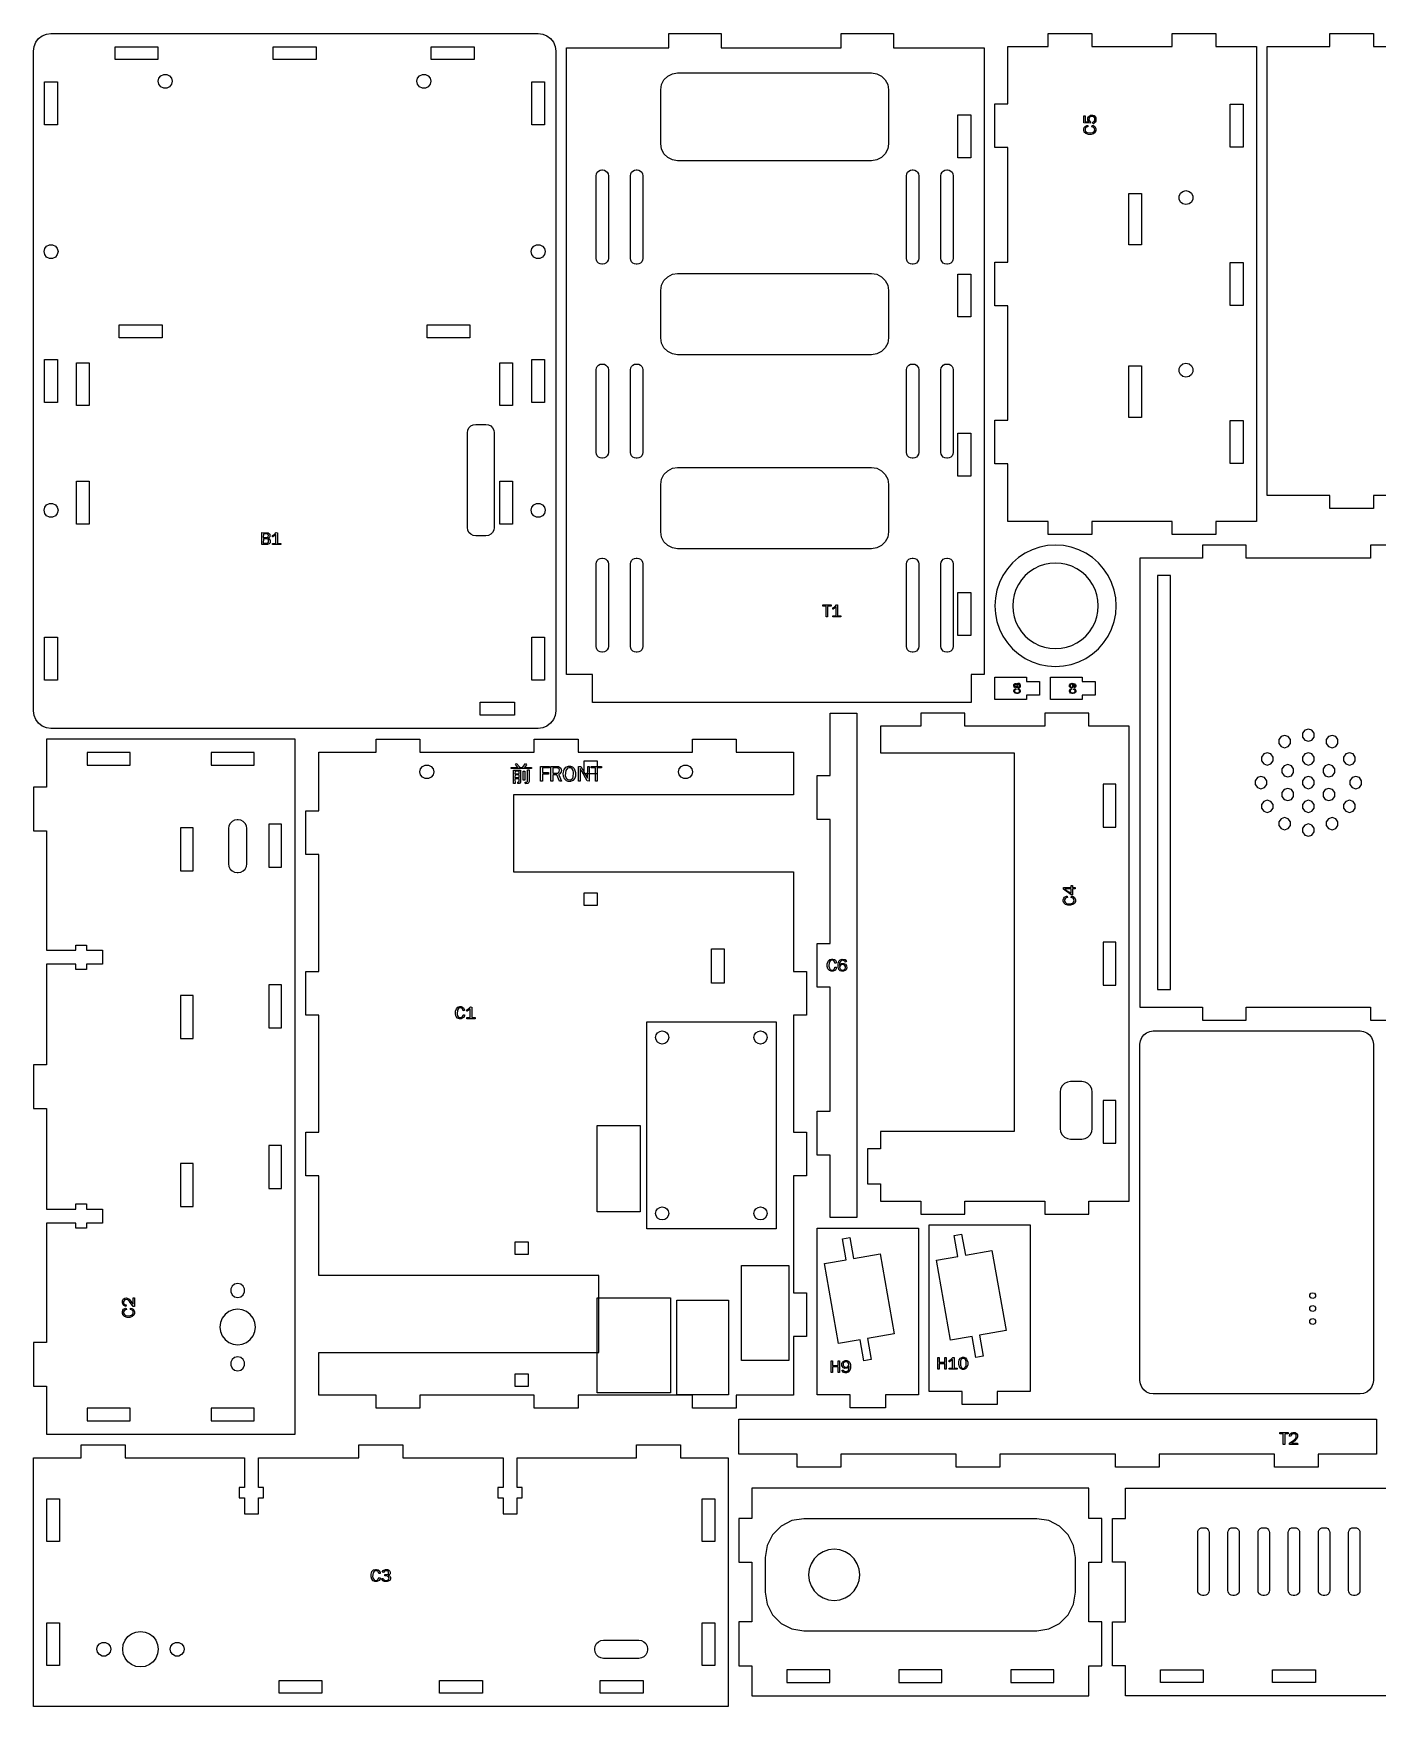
# Model space of a CAD drawing. Header units: millimetres. Extents: x 5 to 595, y 6 to 395.
# Drawn here: x 5 to 316.8, y 7 to 395 of the extents above; entities that cross this region are included whole.
import ezdxf

# ---------------------------------------------------------------- set-up
doc = ezdxf.new("R2010")
doc.units = ezdxf.units.MM
for name, color, linetype in [('CUT', 1, 'CONTINUOUS'), ('ENGRAVE', 7, 'CONTINUOUS'), ('SCORE', 5, 'CONTINUOUS')]:
    doc.layers.add(name, color=color, linetype=linetype)

msp = doc.modelspace()

# ---------------------------------------------------------------- linework, layer by layer
at = {"layer": 'CUT'}
for points in [[(122.08, 233.85), (9.07, 233.85), (8.02, 233.988), (7.037, 234.395), (6.193, 235.043), (5.545, 235.887), (5.138, 236.87), (5, 237.92), (5, 390.93), (5.138, 391.98), (5.545, 392.963), (6.193, 393.807), (7.037, 394.455), (8.02, 394.862), (9.07, 395), (122.08, 395), (123.13, 394.862), (124.113, 394.455), (124.957, 393.807), (125.605, 392.963), (126.012, 391.98), (126.15, 390.93), (126.15, 237.92), (126.012, 236.87), (125.605, 235.887), (124.957, 235.043), (124.113, 234.395), (123.13, 233.988)], [(33.883, 388.95), (23.933, 388.95), (23.933, 391.9), (33.883, 391.9)], [(70.55, 388.95), (60.6, 388.95), (60.6, 391.9), (70.55, 391.9)], [(107.217, 388.95), (97.267, 388.95), (97.267, 391.9), (107.217, 391.9)], [(225.5, 246.35), (222.5, 246.35), (222.5, 239.85), (134.65, 239.85), (134.65, 246.35), (128.65, 246.35), (128.65, 391.7), (152.35, 391.7), (152.35, 395), (164.5, 395), (164.5, 391.7), (192.35, 391.7), (192.35, 395), (204.5, 395), (204.5, 391.7), (225.5, 391.7)], [(288.675, 392), (288.675, 281.85), (279.294, 281.85), (279.294, 278.85), (269.144, 278.85), (269.144, 281.85), (250.531, 281.85), (250.531, 278.85), (240.381, 278.85), (240.381, 281.85), (231, 281.85), (231, 295.183), (228, 295.183), (228, 305.333), (231, 305.333), (231, 331.85), (228, 331.85), (228, 342), (231, 342), (231, 368.517), (228, 368.517), (228, 378.667), (231, 378.667), (231, 392), (240.381, 392), (240.381, 395), (250.531, 395), (250.531, 392), (269.144, 392), (269.144, 395), (279.294, 395), (279.294, 392)], [(369.325, 392), (369.325, 287.85), (354.825, 287.85), (354.825, 284.85), (344.675, 284.85), (344.675, 287.85), (315.825, 287.85), (315.825, 284.85), (305.675, 284.85), (305.675, 287.85), (291.175, 287.85), (291.175, 392), (305.675, 392), (305.675, 395), (315.825, 395), (315.825, 392), (344.675, 392), (344.675, 395), (354.825, 395), (354.825, 392)], [(33.952, 383.925), (34.113, 384.629), (34.563, 385.194), (35.214, 385.507), (35.936, 385.507), (36.587, 385.194), (37.037, 384.629), (37.198, 383.925), (37.037, 383.221), (36.587, 382.656), (35.936, 382.343), (35.214, 382.343), (34.563, 382.656), (34.113, 383.221)], [(93.952, 383.925), (94.113, 384.629), (94.563, 385.194), (95.214, 385.507), (95.936, 385.507), (96.587, 385.194), (97.037, 384.629), (97.198, 383.925), (97.037, 383.221), (96.587, 382.656), (95.936, 382.343), (95.214, 382.343), (94.563, 382.656), (94.113, 383.221)], [(150.5, 381.919), (150.693, 383.138), (151.25, 384.232), (152.118, 385.1), (153.212, 385.657), (154.431, 385.85), (199.419, 385.85), (200.638, 385.657), (201.732, 385.1), (202.6, 384.232), (203.157, 383.138), (203.35, 381.919), (203.35, 369.431), (203.157, 368.212), (202.6, 367.118), (201.732, 366.25), (200.638, 365.693), (199.419, 365.5), (154.431, 365.5), (153.212, 365.693), (152.118, 366.25), (151.25, 367.118), (150.693, 368.212), (150.5, 369.431)], [(10.55, 373.85), (7.6, 373.85), (7.6, 383.8), (10.55, 383.8)], [(123.55, 373.85), (120.6, 373.85), (120.6, 383.8), (123.55, 383.8)], [(285.575, 378.567), (285.575, 368.617), (282.625, 368.617), (282.625, 378.567)], [(222.4, 366.188), (219.45, 366.188), (219.45, 376.137), (222.4, 376.137)], [(135.5, 362.019), (135.566, 362.434), (135.754, 362.803), (136.047, 363.096), (136.416, 363.284), (136.831, 363.35), (137.019, 363.35), (137.434, 363.284), (137.803, 363.096), (138.096, 362.803), (138.284, 362.434), (138.35, 362.019), (138.35, 342.831), (138.284, 342.416), (138.096, 342.047), (137.803, 341.754), (137.434, 341.566), (137.019, 341.5), (136.831, 341.5), (136.416, 341.566), (136.047, 341.754), (135.754, 342.047), (135.566, 342.416), (135.5, 342.831)], [(143.5, 362.019), (143.566, 362.434), (143.754, 362.803), (144.047, 363.096), (144.416, 363.284), (144.831, 363.35), (145.019, 363.35), (145.434, 363.284), (145.803, 363.096), (146.096, 362.803), (146.284, 362.434), (146.35, 362.019), (146.35, 342.831), (146.284, 342.416), (146.096, 342.047), (145.803, 341.754), (145.434, 341.566), (145.019, 341.5), (144.831, 341.5), (144.416, 341.566), (144.047, 341.754), (143.754, 342.047), (143.566, 342.416), (143.5, 342.831)], [(207.5, 362.019), (207.566, 362.434), (207.754, 362.803), (208.047, 363.096), (208.416, 363.284), (208.831, 363.35), (209.019, 363.35), (209.434, 363.284), (209.803, 363.096), (210.096, 362.803), (210.284, 362.434), (210.35, 362.019), (210.35, 342.831), (210.284, 342.416), (210.096, 342.047), (209.803, 341.754), (209.434, 341.566), (209.019, 341.5), (208.831, 341.5), (208.416, 341.566), (208.047, 341.754), (207.754, 342.047), (207.566, 342.416), (207.5, 342.831)], [(215.5, 362.019), (215.566, 362.434), (215.754, 362.803), (216.047, 363.096), (216.416, 363.284), (216.831, 363.35), (217.019, 363.35), (217.434, 363.284), (217.803, 363.096), (218.096, 362.803), (218.284, 362.434), (218.35, 362.019), (218.35, 342.831), (218.284, 342.416), (218.096, 342.047), (217.803, 341.754), (217.434, 341.566), (217.019, 341.5), (216.831, 341.5), (216.416, 341.566), (216.047, 341.754), (215.754, 342.047), (215.566, 342.416), (215.5, 342.831)], [(262.05, 357.9), (262.05, 345.95), (259.1, 345.95), (259.1, 357.9)], [(272.338, 355.302), (271.633, 355.463), (271.069, 355.913), (270.755, 356.564), (270.755, 357.286), (271.069, 357.937), (271.633, 358.387), (272.338, 358.548), (273.042, 358.387), (273.607, 357.937), (273.92, 357.286), (273.92, 356.564), (273.607, 355.913), (273.042, 355.463)], [(7.452, 344.425), (7.613, 345.129), (8.063, 345.694), (8.714, 346.007), (9.436, 346.007), (10.087, 345.694), (10.537, 345.129), (10.698, 344.425), (10.537, 343.721), (10.087, 343.156), (9.436, 342.843), (8.714, 342.843), (8.063, 343.156), (7.613, 343.721)], [(120.452, 344.425), (120.613, 345.129), (121.063, 345.694), (121.714, 346.007), (122.436, 346.007), (123.087, 345.694), (123.537, 345.129), (123.698, 344.425), (123.537, 343.721), (123.087, 343.156), (122.436, 342.843), (121.714, 342.843), (121.063, 343.156), (120.613, 343.721)], [(285.575, 341.9), (285.575, 331.95), (282.625, 331.95), (282.625, 341.9)], [(150.5, 335.419), (150.693, 336.638), (151.25, 337.732), (152.118, 338.6), (153.212, 339.157), (154.431, 339.35), (199.419, 339.35), (200.638, 339.157), (201.732, 338.6), (202.6, 337.732), (203.157, 336.638), (203.35, 335.419), (203.35, 324.431), (203.157, 323.212), (202.6, 322.118), (201.732, 321.25), (200.638, 320.693), (199.419, 320.5), (154.431, 320.5), (153.212, 320.693), (152.118, 321.25), (151.25, 322.118), (150.693, 323.212), (150.5, 324.431)], [(222.4, 329.262), (219.45, 329.262), (219.45, 339.212), (222.4, 339.212)], [(34.85, 324.45), (24.9, 324.45), (24.9, 327.4), (34.85, 327.4)], [(106.25, 324.45), (96.3, 324.45), (96.3, 327.4), (106.25, 327.4)], [(10.55, 309.45), (7.6, 309.45), (7.6, 319.4), (10.55, 319.4)], [(17.95, 308.7), (15, 308.7), (15, 318.65), (17.95, 318.65)], [(116.15, 308.7), (113.2, 308.7), (113.2, 318.65), (116.15, 318.65)], [(123.55, 309.45), (120.6, 309.45), (120.6, 319.4), (123.55, 319.4)], [(135.5, 317.019), (135.566, 317.434), (135.754, 317.803), (136.047, 318.096), (136.416, 318.284), (136.831, 318.35), (137.019, 318.35), (137.434, 318.284), (137.803, 318.096), (138.096, 317.803), (138.284, 317.434), (138.35, 317.019), (138.35, 297.831), (138.284, 297.416), (138.096, 297.047), (137.803, 296.754), (137.434, 296.566), (137.019, 296.5), (136.831, 296.5), (136.416, 296.566), (136.047, 296.754), (135.754, 297.047), (135.566, 297.416), (135.5, 297.831)], [(143.5, 317.019), (143.566, 317.434), (143.754, 317.803), (144.047, 318.096), (144.416, 318.284), (144.831, 318.35), (145.019, 318.35), (145.434, 318.284), (145.803, 318.096), (146.096, 317.803), (146.284, 317.434), (146.35, 317.019), (146.35, 297.831), (146.284, 297.416), (146.096, 297.047), (145.803, 296.754), (145.434, 296.566), (145.019, 296.5), (144.831, 296.5), (144.416, 296.566), (144.047, 296.754), (143.754, 297.047), (143.566, 297.416), (143.5, 297.831)], [(207.5, 317.019), (207.566, 317.434), (207.754, 317.803), (208.047, 318.096), (208.416, 318.284), (208.831, 318.35), (209.019, 318.35), (209.434, 318.284), (209.803, 318.096), (210.096, 317.803), (210.284, 317.434), (210.35, 317.019), (210.35, 297.831), (210.284, 297.416), (210.096, 297.047), (209.803, 296.754), (209.434, 296.566), (209.019, 296.5), (208.831, 296.5), (208.416, 296.566), (208.047, 296.754), (207.754, 297.047), (207.566, 297.416), (207.5, 297.831)], [(215.5, 317.019), (215.566, 317.434), (215.754, 317.803), (216.047, 318.096), (216.416, 318.284), (216.831, 318.35), (217.019, 318.35), (217.434, 318.284), (217.803, 318.096), (218.096, 317.803), (218.284, 317.434), (218.35, 317.019), (218.35, 297.831), (218.284, 297.416), (218.096, 297.047), (217.803, 296.754), (217.434, 296.566), (217.019, 296.5), (216.831, 296.5), (216.416, 296.566), (216.047, 296.754), (215.754, 297.047), (215.566, 297.416), (215.5, 297.831)], [(272.338, 315.302), (271.633, 315.463), (271.069, 315.913), (270.755, 316.564), (270.755, 317.286), (271.069, 317.937), (271.633, 318.387), (272.338, 318.548), (273.042, 318.387), (273.607, 317.937), (273.92, 317.286), (273.92, 316.564), (273.607, 315.913), (273.042, 315.463)], [(262.05, 317.9), (262.05, 305.95), (259.1, 305.95), (259.1, 317.9)], [(105.65, 302.419), (105.745, 303.02), (106.018, 303.556), (106.444, 303.982), (106.98, 304.255), (107.581, 304.35), (109.919, 304.35), (110.52, 304.255), (111.056, 303.982), (111.482, 303.556), (111.755, 303.02), (111.85, 302.419), (111.85, 280.431), (111.755, 279.83), (111.482, 279.294), (111.056, 278.868), (110.52, 278.595), (109.919, 278.5), (107.581, 278.5), (106.98, 278.595), (106.444, 278.868), (106.018, 279.294), (105.745, 279.83), (105.65, 280.431)], [(285.575, 305.233), (285.575, 295.283), (282.625, 295.283), (282.625, 305.233)], [(222.4, 292.337), (219.45, 292.337), (219.45, 302.288), (222.4, 302.288)], [(17.95, 281.2), (15, 281.2), (15, 291.15), (17.95, 291.15)], [(116.15, 281.2), (113.2, 281.2), (113.2, 291.15), (116.15, 291.15)], [(150.5, 290.419), (150.693, 291.638), (151.25, 292.732), (152.118, 293.6), (153.212, 294.157), (154.431, 294.35), (199.419, 294.35), (200.638, 294.157), (201.732, 293.6), (202.6, 292.732), (203.157, 291.638), (203.35, 290.419), (203.35, 279.431), (203.157, 278.212), (202.6, 277.118), (201.732, 276.25), (200.638, 275.693), (199.419, 275.5), (154.431, 275.5), (153.212, 275.693), (152.118, 276.25), (151.25, 277.118), (150.693, 278.212), (150.5, 279.431)], [(7.452, 284.425), (7.613, 285.129), (8.063, 285.694), (8.714, 286.007), (9.436, 286.007), (10.087, 285.694), (10.537, 285.129), (10.698, 284.425), (10.537, 283.721), (10.087, 283.156), (9.436, 282.843), (8.714, 282.843), (8.063, 283.156), (7.613, 283.721)], [(120.452, 284.425), (120.613, 285.129), (121.063, 285.694), (121.714, 286.007), (122.436, 286.007), (123.087, 285.694), (123.537, 285.129), (123.698, 284.425), (123.537, 283.721), (123.087, 283.156), (122.436, 282.843), (121.714, 282.843), (121.063, 283.156), (120.613, 283.721)], [(256.15, 262.275), (256.03, 264.112), (255.671, 265.918), (255.079, 267.661), (254.265, 269.312), (253.242, 270.843), (252.028, 272.227), (250.644, 273.441), (249.113, 274.464), (247.461, 275.279), (245.718, 275.87), (243.912, 276.23), (242.075, 276.35), (240.238, 276.23), (238.432, 275.87), (236.689, 275.279), (235.038, 274.464), (233.507, 273.441), (232.123, 272.227), (230.909, 270.843), (229.886, 269.312), (229.071, 267.661), (228.48, 265.918), (228.12, 264.112), (228, 262.275), (228.12, 260.438), (228.48, 258.632), (229.071, 256.889), (229.886, 255.237), (230.909, 253.706), (232.123, 252.322), (233.507, 251.108), (235.038, 250.085), (236.689, 249.271), (238.432, 248.679), (240.238, 248.32), (242.075, 248.2), (243.912, 248.32), (245.718, 248.679), (247.461, 249.271), (249.113, 250.085), (250.644, 251.108), (252.028, 252.322), (253.242, 253.706), (254.265, 255.237), (255.079, 256.889), (255.671, 258.632), (256.03, 260.438)], [(339.801, 169.2), (339.801, 273.35), (325.301, 273.35), (325.301, 276.35), (315.151, 276.35), (315.151, 273.35), (286.301, 273.35), (286.301, 276.35), (276.151, 276.35), (276.151, 273.35), (261.651, 273.35), (261.651, 169.2), (276.151, 169.2), (276.151, 166.2), (286.301, 166.2), (286.301, 169.2), (315.151, 169.2), (315.151, 166.2), (325.301, 166.2), (325.301, 169.2)], [(135.5, 272.019), (135.566, 272.434), (135.754, 272.803), (136.047, 273.096), (136.416, 273.284), (136.831, 273.35), (137.019, 273.35), (137.434, 273.284), (137.803, 273.096), (138.096, 272.803), (138.284, 272.434), (138.35, 272.019), (138.35, 252.831), (138.284, 252.416), (138.096, 252.047), (137.803, 251.754), (137.434, 251.566), (137.019, 251.5), (136.831, 251.5), (136.416, 251.566), (136.047, 251.754), (135.754, 252.047), (135.566, 252.416), (135.5, 252.831)], [(143.5, 272.019), (143.566, 272.434), (143.754, 272.803), (144.047, 273.096), (144.416, 273.284), (144.831, 273.35), (145.019, 273.35), (145.434, 273.284), (145.803, 273.096), (146.096, 272.803), (146.284, 272.434), (146.35, 272.019), (146.35, 252.831), (146.284, 252.416), (146.096, 252.047), (145.803, 251.754), (145.434, 251.566), (145.019, 251.5), (144.831, 251.5), (144.416, 251.566), (144.047, 251.754), (143.754, 252.047), (143.566, 252.416), (143.5, 252.831)], [(207.5, 272.019), (207.566, 272.434), (207.754, 272.803), (208.047, 273.096), (208.416, 273.284), (208.831, 273.35), (209.019, 273.35), (209.434, 273.284), (209.803, 273.096), (210.096, 272.803), (210.284, 272.434), (210.35, 272.019), (210.35, 252.831), (210.284, 252.416), (210.096, 252.047), (209.803, 251.754), (209.434, 251.566), (209.019, 251.5), (208.831, 251.5), (208.416, 251.566), (208.047, 251.754), (207.754, 252.047), (207.566, 252.416), (207.5, 252.831)], [(215.5, 272.019), (215.566, 272.434), (215.754, 272.803), (216.047, 273.096), (216.416, 273.284), (216.831, 273.35), (217.019, 273.35), (217.434, 273.284), (217.803, 273.096), (218.096, 272.803), (218.284, 272.434), (218.35, 272.019), (218.35, 252.831), (218.284, 252.416), (218.096, 252.047), (217.803, 251.754), (217.434, 251.566), (217.019, 251.5), (216.831, 251.5), (216.416, 251.566), (216.047, 251.754), (215.754, 252.047), (215.566, 252.416), (215.5, 252.831)], [(252, 262.275), (251.915, 263.57), (251.662, 264.844), (251.245, 266.073), (250.67, 267.237), (249.949, 268.317), (249.093, 269.293), (248.117, 270.149), (247.038, 270.87), (245.873, 271.444), (244.644, 271.861), (243.371, 272.115), (242.075, 272.2), (240.78, 272.115), (239.506, 271.861), (238.277, 271.444), (237.113, 270.87), (236.033, 270.149), (235.057, 269.293), (234.201, 268.317), (233.48, 267.237), (232.906, 266.073), (232.489, 264.844), (232.235, 263.57), (232.15, 262.275), (232.235, 260.979), (232.489, 259.706), (232.906, 258.477), (233.48, 257.312), (234.201, 256.233), (235.057, 255.257), (236.033, 254.401), (237.113, 253.68), (238.277, 253.105), (239.506, 252.688), (240.78, 252.435), (242.075, 252.35), (243.371, 252.435), (244.644, 252.688), (245.873, 253.105), (247.038, 253.68), (248.117, 254.401), (249.093, 255.257), (249.949, 256.233), (250.67, 257.312), (251.245, 258.477), (251.662, 259.706), (251.915, 260.979)], [(222.4, 255.412), (219.45, 255.412), (219.45, 265.362), (222.4, 265.362)], [(10.55, 245.05), (7.6, 245.05), (7.6, 255), (10.55, 255)], [(123.55, 245.05), (120.6, 245.05), (120.6, 255), (123.55, 255)], [(235.375, 245.7), (235.375, 244.7), (238.375, 244.7), (238.375, 241.55), (235.375, 241.55), (235.375, 240.55), (228, 240.55), (228, 245.7)], [(248.251, 245.7), (248.251, 244.7), (251.251, 244.7), (251.251, 241.55), (248.251, 241.55), (248.251, 240.55), (240.875, 240.55), (240.875, 245.7)], [(116.55, 236.95), (108.6, 236.95), (108.6, 239.9), (116.55, 239.9)], [(195.975, 120.45), (189.825, 120.45), (189.825, 134.908), (186.825, 134.908), (186.825, 145.058), (189.825, 145.058), (189.825, 173.825), (186.825, 173.825), (186.825, 183.975), (189.825, 183.975), (189.825, 212.742), (186.825, 212.742), (186.825, 222.892), (189.825, 222.892), (189.825, 237.35), (195.975, 237.35)], [(259.151, 124.2), (259.151, 234.35), (249.769, 234.35), (249.769, 237.35), (239.619, 237.35), (239.619, 234.35), (221.007, 234.35), (221.007, 237.35), (210.857, 237.35), (210.857, 234.35), (201.475, 234.35), (201.475, 228.2), (232.475, 228.2), (232.475, 140.35), (201.475, 140.35), (201.475, 136.35), (198.475, 136.35), (198.475, 128.2), (201.475, 128.2), (201.475, 124.2), (210.857, 124.2), (210.857, 121.2), (221.007, 121.2), (221.007, 124.2), (239.619, 124.2), (239.619, 121.2), (249.769, 121.2), (249.769, 124.2)], [(300.726, 233.696), (299.891, 233.425), (299.374, 232.714), (299.374, 231.836), (299.891, 231.125), (300.726, 230.854), (301.561, 231.125), (302.077, 231.836), (302.077, 232.714), (301.561, 233.425)], [(65.675, 70.2), (65.675, 231.35), (8, 231.35), (8, 220.25), (5, 220.25), (5, 210.1), (8, 210.1), (8, 182.4), (14.85, 182.4), (14.85, 183.6), (17.3, 183.6), (17.3, 182.4), (21, 182.4), (21, 179.15), (17.3, 179.15), (17.3, 177.95), (14.85, 177.95), (14.85, 179.15), (8, 179.15), (8, 155.85), (5, 155.85), (5, 145.7), (8, 145.7), (8, 122.4), (14.85, 122.4), (14.85, 123.6), (17.3, 123.6), (17.3, 122.4), (21, 122.4), (21, 119.15), (17.3, 119.15), (17.3, 117.95), (14.85, 117.95), (14.85, 119.15), (8, 119.15), (8, 91.45), (5, 91.45), (5, 81.3), (8, 81.3), (8, 70.2)], [(181.325, 79.2), (167.992, 79.2), (167.992, 76.2), (157.842, 76.2), (157.842, 79.2), (131.325, 79.2), (131.325, 76.2), (121.175, 76.2), (121.175, 79.2), (94.659, 79.2), (94.659, 76.2), (84.509, 76.2), (84.509, 79.2), (71.175, 79.2), (71.175, 89.1), (136.175, 89.1), (136.175, 106.95), (71.175, 106.95), (71.175, 130.075), (68.175, 130.075), (68.175, 140.225), (71.175, 140.225), (71.175, 167.325), (68.175, 167.325), (68.175, 177.475), (71.175, 177.475), (71.175, 204.575), (68.175, 204.575), (68.175, 214.725), (71.175, 214.725), (71.175, 228.35), (84.509, 228.35), (84.509, 231.35), (94.659, 231.35), (94.659, 228.35), (121.175, 228.35), (121.175, 231.35), (131.325, 231.35), (131.325, 228.35), (157.842, 228.35), (157.842, 231.35), (167.992, 231.35), (167.992, 228.35), (181.325, 228.35), (181.325, 218.45), (116.325, 218.45), (116.325, 200.6), (181.325, 200.6), (181.325, 177.475), (184.325, 177.475), (184.325, 167.325), (181.325, 167.325), (181.325, 140.225), (184.325, 140.225), (184.325, 130.075), (181.325, 130.075), (181.325, 102.975), (184.325, 102.975), (184.325, 92.825), (181.325, 92.825)], [(295.226, 232.222), (294.391, 231.951), (293.874, 231.24), (293.874, 230.362), (294.391, 229.652), (295.226, 229.38), (296.061, 229.652), (296.577, 230.362), (296.577, 231.24), (296.061, 231.951)], [(306.226, 232.222), (305.391, 231.951), (304.874, 231.24), (304.874, 230.362), (305.391, 229.652), (306.226, 229.38), (307.061, 229.652), (307.577, 230.362), (307.577, 231.24), (307.061, 231.951)], [(27.431, 225.3), (27.431, 228.25), (17.481, 228.25), (17.481, 225.3)], [(56.194, 225.3), (56.194, 228.25), (46.244, 228.25), (46.244, 225.3)], [(94.627, 223.775), (94.788, 224.479), (95.238, 225.044), (95.889, 225.357), (96.612, 225.357), (97.262, 225.044), (97.713, 224.479), (97.873, 223.775), (97.713, 223.071), (97.262, 222.506), (96.612, 222.193), (95.889, 222.193), (95.238, 222.506), (94.788, 223.071)], [(135.725, 223.35), (132.775, 223.35), (132.775, 226.3), (135.725, 226.3)], [(154.627, 223.775), (154.788, 224.479), (155.238, 225.044), (155.889, 225.357), (156.612, 225.357), (157.262, 225.044), (157.713, 224.479), (157.873, 223.775), (157.713, 223.071), (157.262, 222.506), (156.612, 222.193), (155.889, 222.193), (155.238, 222.506), (154.788, 223.071)], [(291.2, 228.196), (290.364, 227.925), (289.848, 227.214), (289.848, 226.336), (290.364, 225.625), (291.2, 225.354), (292.035, 225.625), (292.551, 226.336), (292.551, 227.214), (292.035, 227.925)], [(295.963, 225.446), (295.127, 225.175), (294.611, 224.464), (294.611, 223.586), (295.127, 222.875), (295.963, 222.604), (296.798, 222.875), (297.314, 223.586), (297.314, 224.464), (296.798, 225.175)], [(300.726, 228.196), (299.891, 227.925), (299.374, 227.214), (299.374, 226.336), (299.891, 225.625), (300.726, 225.354), (301.561, 225.625), (302.077, 226.336), (302.077, 227.214), (301.561, 227.925)], [(305.489, 225.446), (304.654, 225.175), (304.137, 224.464), (304.137, 223.586), (304.654, 222.875), (305.489, 222.604), (306.324, 222.875), (306.841, 223.586), (306.841, 224.464), (306.324, 225.175)], [(310.252, 228.196), (309.417, 227.925), (308.901, 227.214), (308.901, 226.336), (309.417, 225.625), (310.252, 225.354), (311.087, 225.625), (311.604, 226.336), (311.604, 227.214), (311.087, 227.925)], [(289.726, 222.696), (288.891, 222.425), (288.374, 221.714), (288.374, 220.836), (288.891, 220.125), (289.726, 219.854), (290.561, 220.125), (291.077, 220.836), (291.077, 221.714), (290.561, 222.425)], [(300.726, 222.696), (299.891, 222.425), (299.374, 221.714), (299.374, 220.836), (299.891, 220.125), (300.726, 219.854), (301.561, 220.125), (302.077, 220.836), (302.077, 221.714), (301.561, 222.425)], [(311.726, 222.696), (310.891, 222.425), (310.374, 221.714), (310.374, 220.836), (310.891, 220.125), (311.726, 219.854), (312.561, 220.125), (313.077, 220.836), (313.077, 221.714), (312.561, 222.425)], [(256.051, 210.967), (256.051, 220.917), (253.101, 220.917), (253.101, 210.967)], [(295.963, 219.946), (295.127, 219.675), (294.611, 218.964), (294.611, 218.086), (295.127, 217.375), (295.963, 217.104), (296.798, 217.375), (297.314, 218.086), (297.314, 218.964), (296.798, 219.675)], [(305.489, 219.946), (304.654, 219.675), (304.137, 218.964), (304.137, 218.086), (304.654, 217.375), (305.489, 217.104), (306.324, 217.375), (306.841, 218.086), (306.841, 218.964), (306.324, 219.675)], [(291.2, 217.196), (290.364, 216.925), (289.848, 216.214), (289.848, 215.336), (290.364, 214.625), (291.2, 214.354), (292.035, 214.625), (292.551, 215.336), (292.551, 216.214), (292.035, 216.925)], [(300.726, 217.196), (299.891, 216.925), (299.374, 216.214), (299.374, 215.336), (299.891, 214.625), (300.726, 214.354), (301.561, 214.625), (302.077, 215.336), (302.077, 216.214), (301.561, 216.925)], [(310.252, 217.196), (309.417, 216.925), (308.901, 216.214), (308.901, 215.336), (309.417, 214.625), (310.252, 214.354), (311.087, 214.625), (311.604, 215.336), (311.604, 216.214), (311.087, 216.925)], [(42.05, 200.842), (42.05, 210.792), (39.1, 210.792), (39.1, 200.842)], [(52.281, 212.65), (51.65, 212.55), (51.085, 212.263), (50.637, 211.815), (50.35, 211.25), (50.25, 210.619), (50.25, 202.431), (50.35, 201.8), (50.637, 201.235), (51.085, 200.787), (51.65, 200.5), (52.281, 200.4), (52.469, 200.4), (53.1, 200.5), (53.665, 200.787), (54.113, 201.235), (54.4, 201.8), (54.5, 202.431), (54.5, 210.619), (54.4, 211.25), (54.113, 211.815), (53.665, 212.263), (53.1, 212.55), (52.469, 212.65)], [(62.575, 201.675), (62.575, 211.625), (59.625, 211.625), (59.625, 201.675)], [(295.226, 213.17), (294.391, 212.898), (293.874, 212.188), (293.874, 211.31), (294.391, 210.599), (295.226, 210.328), (296.061, 210.599), (296.577, 211.31), (296.577, 212.188), (296.061, 212.898)], [(300.726, 211.696), (299.891, 211.425), (299.374, 210.714), (299.374, 209.836), (299.891, 209.125), (300.726, 208.854), (301.561, 209.125), (302.077, 209.836), (302.077, 210.714), (301.561, 211.425)], [(306.226, 213.17), (305.391, 212.898), (304.874, 212.188), (304.874, 211.31), (305.391, 210.599), (306.226, 210.328), (307.061, 210.599), (307.577, 211.31), (307.577, 212.188), (307.061, 212.898)], [(135.725, 192.75), (132.775, 192.75), (132.775, 195.7), (135.725, 195.7)], [(165.225, 174.8), (162.275, 174.8), (162.275, 182.75), (165.225, 182.75)], [(256.051, 174.3), (256.051, 184.25), (253.101, 184.25), (253.101, 174.3)], [(42.05, 161.925), (42.05, 171.875), (39.1, 171.875), (39.1, 161.925)], [(62.575, 164.425), (62.575, 174.375), (59.625, 174.375), (59.625, 164.425)], [(149.327, 162.175), (149.443, 162.758), (149.773, 163.252), (150.267, 163.583), (150.85, 163.699), (151.433, 163.583), (151.928, 163.252), (152.258, 162.758), (152.374, 162.175), (152.258, 161.592), (151.928, 161.098), (151.433, 160.767), (150.85, 160.651), (150.267, 160.767), (149.773, 161.098), (149.443, 161.592)], [(172.127, 162.175), (172.243, 162.758), (172.573, 163.252), (173.067, 163.583), (173.65, 163.699), (174.233, 163.583), (174.728, 163.252), (175.058, 162.758), (175.174, 162.175), (175.058, 161.592), (174.728, 161.098), (174.233, 160.767), (173.65, 160.651), (173.067, 160.767), (172.573, 161.098), (172.243, 161.592)], [(315.801, 160.63), (315.801, 82.62), (315.697, 81.829), (315.389, 81.087), (314.901, 80.45), (314.264, 79.961), (313.522, 79.654), (312.731, 79.55), (264.721, 79.55), (263.93, 79.654), (263.188, 79.961), (262.551, 80.45), (262.062, 81.087), (261.755, 81.829), (261.651, 82.62), (261.651, 160.63), (261.755, 161.421), (262.062, 162.163), (262.551, 162.8), (263.188, 163.289), (263.93, 163.596), (264.721, 163.7), (312.731, 163.7), (313.522, 163.596), (314.264, 163.289), (314.901, 162.8), (315.389, 162.163), (315.697, 161.421)], [(245.582, 151.95), (244.827, 151.83), (244.151, 151.486), (243.615, 150.95), (243.27, 150.274), (243.151, 149.519), (243.151, 141.031), (243.27, 140.276), (243.615, 139.6), (244.151, 139.064), (244.827, 138.72), (245.582, 138.6), (248.17, 138.6), (248.925, 138.72), (249.601, 139.064), (250.137, 139.6), (250.481, 140.276), (250.601, 141.031), (250.601, 149.519), (250.481, 150.274), (250.137, 150.95), (249.601, 151.486), (248.925, 151.83), (248.17, 151.95)], [(256.051, 137.633), (256.051, 147.583), (253.101, 147.583), (253.101, 137.633)], [(62.575, 127.175), (62.575, 137.125), (59.625, 137.125), (59.625, 127.175)], [(42.05, 123.008), (42.05, 132.958), (39.1, 132.958), (39.1, 123.008)], [(149.327, 121.375), (149.443, 121.958), (149.773, 122.452), (150.267, 122.783), (150.85, 122.899), (151.433, 122.783), (151.928, 122.452), (152.258, 121.958), (152.374, 121.375), (152.258, 120.792), (151.928, 120.298), (151.433, 119.967), (150.85, 119.851), (150.267, 119.967), (149.773, 120.298), (149.443, 120.792)], [(172.127, 121.375), (172.243, 121.958), (172.573, 122.452), (173.067, 122.783), (173.65, 122.899), (174.233, 122.783), (174.728, 122.452), (175.058, 121.958), (175.174, 121.375), (175.058, 120.792), (174.728, 120.298), (174.233, 119.967), (173.65, 119.851), (173.067, 119.967), (172.573, 120.298), (172.243, 120.792)], [(210.275, 79.3), (202.625, 79.3), (202.625, 76.3), (194.475, 76.3), (194.475, 79.3), (186.825, 79.3), (186.825, 117.95), (210.275, 117.95)], [(236.225, 80.05), (228.575, 80.05), (228.575, 77.05), (220.425, 77.05), (220.425, 80.05), (212.775, 80.05), (212.775, 118.7), (236.225, 118.7)], [(225.296, 88.259), (223.573, 87.955), (222.713, 92.83), (217.712, 91.948), (214.439, 110.512), (219.44, 111.394), (218.58, 116.269), (220.304, 116.572), (221.163, 111.698), (227.318, 112.783), (230.592, 94.219), (224.437, 93.134)], [(119.725, 111.85), (116.775, 111.85), (116.775, 114.8), (119.725, 114.8)], [(199.346, 87.509), (197.623, 87.205), (196.763, 92.08), (191.762, 91.198), (188.489, 109.762), (193.49, 110.644), (192.63, 115.519), (194.354, 115.822), (195.213, 110.948), (201.368, 112.033), (204.642, 93.469), (198.487, 92.384)], [(52.375, 105.148), (51.671, 104.987), (51.106, 104.537), (50.793, 103.886), (50.793, 103.164), (51.106, 102.513), (51.671, 102.063), (52.375, 101.902), (53.079, 102.063), (53.644, 102.513), (53.957, 103.164), (53.957, 103.886), (53.644, 104.537), (53.079, 104.987)], [(301.726, 101.654), (301.331, 101.782), (301.088, 102.118), (301.088, 102.532), (301.331, 102.868), (301.726, 102.996), (302.12, 102.868), (302.364, 102.532), (302.364, 102.118), (302.12, 101.782)], [(52.375, 99.149), (51.308, 99.009), (50.313, 98.597), (49.459, 97.941), (48.803, 97.087), (48.391, 96.092), (48.251, 95.025), (48.391, 93.958), (48.803, 92.963), (49.459, 92.109), (50.313, 91.453), (51.308, 91.041), (52.375, 90.901), (53.442, 91.041), (54.437, 91.453), (55.291, 92.109), (55.947, 92.963), (56.359, 93.958), (56.499, 95.025), (56.359, 96.092), (55.947, 97.087), (55.291, 97.941), (54.437, 98.597), (53.442, 99.009)], [(301.726, 98.654), (301.331, 98.782), (301.088, 99.118), (301.088, 99.532), (301.331, 99.868), (301.726, 99.996), (302.12, 99.868), (302.364, 99.532), (302.364, 99.118), (302.12, 98.782)], [(301.726, 95.654), (301.331, 95.782), (301.088, 96.118), (301.088, 96.532), (301.331, 96.868), (301.726, 96.996), (302.12, 96.868), (302.364, 96.532), (302.364, 96.118), (302.12, 95.782)], [(52.375, 88.148), (51.671, 87.987), (51.106, 87.537), (50.793, 86.886), (50.793, 86.164), (51.106, 85.513), (51.671, 85.063), (52.375, 84.902), (53.079, 85.063), (53.644, 85.513), (53.957, 86.164), (53.957, 86.886), (53.644, 87.537), (53.079, 87.987)], [(119.725, 81.25), (116.775, 81.25), (116.775, 84.2), (119.725, 84.2)], [(27.431, 73.3), (27.431, 76.25), (17.481, 76.25), (17.481, 73.3)], [(56.194, 73.3), (56.194, 76.25), (46.244, 76.25), (46.244, 73.3)], [(316.5, 65.55), (303.038, 65.55), (303.038, 62.55), (292.888, 62.55), (292.888, 65.55), (266.113, 65.55), (266.113, 62.55), (255.963, 62.55), (255.963, 65.55), (229.188, 65.55), (229.188, 62.55), (219.038, 62.55), (219.038, 65.55), (192.263, 65.55), (192.263, 62.55), (182.113, 62.55), (182.113, 65.55), (168.65, 65.55), (168.65, 73.7), (316.5, 73.7)], [(166.15, 7.025), (5, 7.025), (5, 64.7), (16.1, 64.7), (16.1, 67.7), (26.25, 67.7), (26.25, 64.7), (53.95, 64.7), (53.95, 57.85), (52.75, 57.85), (52.75, 55.4), (53.95, 55.4), (53.95, 51.7), (57.2, 51.7), (57.2, 55.4), (58.4, 55.4), (58.4, 57.85), (57.2, 57.85), (57.2, 64.7), (80.5, 64.7), (80.5, 67.7), (90.65, 67.7), (90.65, 64.7), (113.95, 64.7), (113.95, 57.85), (112.75, 57.85), (112.75, 55.4), (113.95, 55.4), (113.95, 51.7), (117.2, 51.7), (117.2, 55.4), (118.4, 55.4), (118.4, 57.85), (117.2, 57.85), (117.2, 64.7), (144.9, 64.7), (144.9, 67.7), (155.05, 67.7), (155.05, 64.7), (166.15, 64.7)], [(11.05, 45.269), (8.1, 45.269), (8.1, 55.219), (11.05, 55.219)], [(163.05, 45.269), (160.1, 45.269), (160.1, 55.219), (163.05, 55.219)], [(171.65, 9.5), (249.8, 9.5), (249.8, 16.5), (252.8, 16.5), (252.8, 26.65), (249.8, 26.65), (249.8, 40.5), (252.8, 40.5), (252.8, 50.65), (249.8, 50.65), (249.8, 57.65), (171.65, 57.65), (171.65, 50.65), (168.65, 50.65), (168.65, 40.5), (171.65, 40.5), (171.65, 26.65), (168.65, 26.65), (168.65, 16.5), (171.65, 16.5)], [(336.45, 9.5), (258.3, 9.5), (258.3, 16.5), (255.3, 16.5), (255.3, 26.65), (258.3, 26.65), (258.3, 40.5), (255.3, 40.5), (255.3, 50.65), (258.3, 50.65), (258.3, 57.65), (336.45, 57.65), (336.45, 50.65), (339.45, 50.65), (339.45, 40.5), (336.45, 40.5), (336.45, 26.65), (339.45, 26.65), (339.45, 16.5), (336.45, 16.5)], [(275.05, 47.369), (275.106, 47.722), (275.266, 48.036), (275.514, 48.284), (275.828, 48.444), (276.181, 48.5), (276.569, 48.5), (276.922, 48.444), (277.236, 48.284), (277.484, 48.036), (277.644, 47.722), (277.7, 47.369), (277.7, 33.941), (277.644, 33.588), (277.484, 33.274), (277.236, 33.026), (276.922, 32.866), (276.569, 32.81), (276.181, 32.81), (275.828, 32.866), (275.514, 33.026), (275.266, 33.274), (275.106, 33.588), (275.05, 33.941)], [(282.05, 47.369), (282.106, 47.722), (282.266, 48.036), (282.514, 48.284), (282.828, 48.444), (283.181, 48.5), (283.569, 48.5), (283.922, 48.444), (284.236, 48.284), (284.484, 48.036), (284.644, 47.722), (284.7, 47.369), (284.7, 33.941), (284.644, 33.588), (284.484, 33.274), (284.236, 33.026), (283.922, 32.866), (283.569, 32.81), (283.181, 32.81), (282.828, 32.866), (282.514, 33.026), (282.266, 33.274), (282.106, 33.588), (282.05, 33.941)], [(289.05, 47.369), (289.106, 47.722), (289.266, 48.036), (289.514, 48.284), (289.828, 48.444), (290.181, 48.5), (290.569, 48.5), (290.922, 48.444), (291.236, 48.284), (291.484, 48.036), (291.644, 47.722), (291.7, 47.369), (291.7, 33.941), (291.644, 33.588), (291.484, 33.274), (291.236, 33.026), (290.922, 32.866), (290.569, 32.81), (290.181, 32.81), (289.828, 32.866), (289.514, 33.026), (289.266, 33.274), (289.106, 33.588), (289.05, 33.941)], [(296.05, 47.369), (296.106, 47.722), (296.266, 48.036), (296.514, 48.284), (296.828, 48.444), (297.181, 48.5), (297.569, 48.5), (297.922, 48.444), (298.236, 48.284), (298.484, 48.036), (298.644, 47.722), (298.7, 47.369), (298.7, 33.941), (298.644, 33.588), (298.484, 33.274), (298.236, 33.026), (297.922, 32.866), (297.569, 32.81), (297.181, 32.81), (296.828, 32.866), (296.514, 33.026), (296.266, 33.274), (296.106, 33.588), (296.05, 33.941)], [(303.05, 47.369), (303.106, 47.722), (303.266, 48.036), (303.514, 48.284), (303.828, 48.444), (304.181, 48.5), (304.569, 48.5), (304.922, 48.444), (305.236, 48.284), (305.484, 48.036), (305.644, 47.722), (305.7, 47.369), (305.7, 33.941), (305.644, 33.588), (305.484, 33.274), (305.236, 33.026), (304.922, 32.866), (304.569, 32.81), (304.181, 32.81), (303.828, 32.866), (303.514, 33.026), (303.266, 33.274), (303.106, 33.588), (303.05, 33.941)], [(310.05, 47.369), (310.106, 47.722), (310.266, 48.036), (310.514, 48.284), (310.828, 48.444), (311.181, 48.5), (311.569, 48.5), (311.922, 48.444), (312.236, 48.284), (312.484, 48.036), (312.644, 47.722), (312.7, 47.369), (312.7, 33.941), (312.644, 33.588), (312.484, 33.274), (312.236, 33.026), (311.922, 32.866), (311.569, 32.81), (311.181, 32.81), (310.828, 32.866), (310.514, 33.026), (310.266, 33.274), (310.106, 33.588), (310.05, 33.941)], [(196.65, 37.575), (196.501, 38.893), (196.063, 40.146), (195.357, 41.269), (194.419, 42.207), (193.296, 42.913), (192.043, 43.351), (190.725, 43.5), (189.407, 43.351), (188.154, 42.913), (187.031, 42.207), (186.093, 41.269), (185.387, 40.146), (184.949, 38.893), (184.8, 37.575), (184.949, 36.257), (185.387, 35.004), (186.093, 33.881), (187.031, 32.943), (188.154, 32.237), (189.407, 31.799), (190.725, 31.65), (192.043, 31.799), (193.296, 32.237), (194.419, 32.943), (195.357, 33.881), (196.063, 35.004), (196.501, 36.257)], [(11.05, 16.506), (8.1, 16.506), (8.1, 26.456), (11.05, 26.456)], [(25.701, 20.325), (25.841, 21.392), (26.253, 22.387), (26.909, 23.241), (27.763, 23.897), (28.758, 24.309), (29.825, 24.449), (30.892, 24.309), (31.887, 23.897), (32.741, 23.241), (33.397, 22.387), (33.809, 21.392), (33.949, 20.325), (33.809, 19.258), (33.397, 18.263), (32.741, 17.409), (31.887, 16.753), (30.892, 16.341), (29.825, 16.201), (28.758, 16.341), (27.763, 16.753), (26.909, 17.409), (26.253, 18.263), (25.841, 19.258)], [(163.05, 16.506), (160.1, 16.506), (160.1, 26.456), (163.05, 26.456)], [(19.702, 20.325), (19.863, 21.029), (20.313, 21.594), (20.964, 21.907), (21.686, 21.907), (22.337, 21.594), (22.787, 21.029), (22.948, 20.325), (22.787, 19.621), (22.337, 19.056), (21.686, 18.743), (20.964, 18.743), (20.313, 19.056), (19.863, 19.621)], [(36.702, 20.325), (36.863, 21.029), (37.313, 21.594), (37.964, 21.907), (38.686, 21.907), (39.337, 21.594), (39.787, 21.029), (39.948, 20.325), (39.787, 19.621), (39.337, 19.056), (38.686, 18.743), (37.964, 18.743), (37.313, 19.056), (36.863, 19.621)], [(135.2, 20.419), (135.3, 21.05), (135.587, 21.615), (136.035, 22.063), (136.6, 22.35), (137.231, 22.45), (145.419, 22.45), (146.05, 22.35), (146.615, 22.063), (147.063, 21.615), (147.35, 21.05), (147.45, 20.419), (147.45, 20.231), (147.35, 19.6), (147.063, 19.035), (146.615, 18.587), (146.05, 18.3), (145.419, 18.2), (137.231, 18.2), (136.6, 18.3), (136.035, 18.587), (135.587, 19.035), (135.3, 19.6), (135.2, 20.231)], [(179.75, 12.6), (189.7, 12.6), (189.7, 15.55), (179.75, 15.55)], [(205.75, 12.6), (215.7, 12.6), (215.7, 15.55), (205.75, 15.55)], [(231.75, 12.6), (241.7, 12.6), (241.7, 15.55), (231.75, 15.55)], [(276.35, 12.6), (266.4, 12.6), (266.4, 15.55), (276.35, 15.55)], [(302.35, 12.6), (292.4, 12.6), (292.4, 15.55), (302.35, 15.55)], [(71.925, 10.125), (61.975, 10.125), (61.975, 13.075), (71.925, 13.075)], [(109.175, 10.125), (99.225, 10.125), (99.225, 13.075), (109.175, 13.075)], [(146.425, 10.125), (136.475, 10.125), (136.475, 13.075), (146.425, 13.075)]]:
    msp.add_lwpolyline(points, close=True, dxfattribs=at)
at = {"layer": 'ENGRAVE'}
for points in [[(248.626, 372.563), (248.626, 372.855), (248.751, 373.23), (248.918, 373.438), (249.376, 373.688), (249.543, 373.647), (249.584, 373.355), (249.334, 373.313), (249.043, 373.105), (248.918, 372.855), (248.918, 372.522), (249.043, 372.272), (249.418, 372.022), (250.293, 371.938), (250.751, 372.063), (251.043, 372.272), (251.168, 372.522), (251.126, 372.98), (250.918, 373.23), (250.501, 373.355), (250.543, 373.688), (250.793, 373.647), (251.168, 373.438), (251.459, 372.897), (251.459, 372.48), (251.293, 372.063), (250.876, 371.73), (250.334, 371.563), (249.709, 371.563), (249.126, 371.772), (248.751, 372.147)], [(248.668, 374.272), (248.668, 375.897), (248.959, 375.897), (248.959, 374.522), (249.834, 374.48), (249.584, 374.897), (249.584, 375.397), (249.709, 375.688), (250.209, 376.063), (250.751, 376.063), (251.043, 375.938), (251.418, 375.438), (251.418, 374.647), (251.293, 374.397), (250.876, 374.063), (250.793, 374.063), (250.709, 374.397), (251.043, 374.563), (251.168, 374.813), (251.168, 375.313), (251.084, 375.48), (250.751, 375.73), (250.251, 375.73), (249.918, 375.48), (249.834, 374.938), (250.001, 374.605), (250.209, 374.48), (250.168, 374.188)], [(57.971, 279.251), (59.429, 279.209), (59.804, 278.876), (59.804, 278.251), (59.596, 278.042), (59.388, 277.959), (59.679, 277.834), (59.929, 277.459), (59.888, 276.917), (59.638, 276.626), (59.304, 276.501), (57.971, 276.501)], [(58.346, 278.959), (58.304, 278.084), (59.179, 278.084), (59.471, 278.292), (59.513, 278.626), (59.304, 278.917)], [(58.346, 277.792), (58.304, 276.792), (59.179, 276.792), (59.554, 277.042), (59.554, 277.542), (59.346, 277.751)], [(61.304, 279.251), (61.596, 279.209), (61.596, 276.751), (62.346, 276.751), (62.346, 276.501), (60.429, 276.501), (60.429, 276.751), (61.221, 276.751), (61.221, 278.792), (60.554, 278.251), (60.471, 278.251), (60.471, 278.584), (60.929, 278.834)], [(268.726, 173.275), (268.726, 269.275), (265.726, 269.275), (265.726, 173.275)], [(188.095, 262.478), (190.011, 262.478), (190.011, 262.186), (189.22, 262.145), (189.22, 259.728), (188.886, 259.728), (188.886, 262.186), (188.095, 262.186)], [(191.261, 262.478), (191.511, 262.478), (191.511, 259.978), (192.303, 259.978), (192.303, 259.728), (190.386, 259.728), (190.386, 259.978), (191.178, 259.978), (191.178, 262.02), (190.511, 261.478), (190.428, 261.478), (190.428, 261.811), (190.928, 262.103)], [(232.422, 243.704), (232.444, 244.011), (232.531, 244.164), (232.706, 244.273), (232.969, 244.229), (233.122, 244.011), (233.297, 244.273), (233.45, 244.339), (233.647, 244.317), (233.8, 244.207), (233.91, 243.901), (233.91, 243.639), (233.866, 243.486), (233.778, 243.332), (233.625, 243.223), (233.428, 243.223), (233.297, 243.289), (233.188, 243.42), (233.144, 243.551), (233.013, 243.354), (232.86, 243.289), (232.663, 243.311), (232.51, 243.442)], [(232.422, 242.457), (232.422, 242.611), (232.488, 242.807), (232.575, 242.917), (232.816, 243.048), (232.903, 243.026), (232.925, 242.873), (232.794, 242.851), (232.641, 242.742), (232.575, 242.611), (232.575, 242.436), (232.641, 242.304), (232.838, 242.173), (233.297, 242.129), (233.538, 242.195), (233.691, 242.304), (233.756, 242.436), (233.735, 242.676), (233.625, 242.807), (233.406, 242.873), (233.428, 243.048), (233.56, 243.026), (233.756, 242.917), (233.91, 242.632), (233.91, 242.414), (233.822, 242.195), (233.603, 242.02), (233.319, 241.932), (232.991, 241.932), (232.685, 242.042), (232.488, 242.239)], [(232.553, 243.748), (232.597, 243.573), (232.663, 243.507), (232.881, 243.486), (232.969, 243.573), (233.056, 243.792), (232.969, 244.011), (232.881, 244.098), (232.772, 244.12), (232.685, 244.098), (232.597, 244.011)], [(233.21, 243.77), (233.341, 243.464), (233.45, 243.398), (233.581, 243.398), (233.691, 243.464), (233.756, 243.595), (233.756, 243.967), (233.625, 244.142), (233.428, 244.142), (233.319, 244.032)], [(245.298, 243.639), (245.298, 243.836), (245.385, 244.076), (245.494, 244.186), (245.669, 244.273), (245.932, 244.317), (246.26, 244.295), (246.544, 244.186), (246.719, 244.011), (246.785, 243.814), (246.763, 243.529), (246.676, 243.376), (246.544, 243.289), (246.479, 243.289), (246.457, 243.442), (246.544, 243.464), (246.632, 243.595), (246.632, 243.857), (246.501, 244.032), (246.282, 244.12), (246.019, 244.142), (246.194, 243.989), (246.238, 243.901), (246.26, 243.617), (246.194, 243.442), (245.976, 243.267), (245.669, 243.245), (245.516, 243.311), (245.341, 243.507)], [(245.298, 242.457), (245.298, 242.611), (245.363, 242.807), (245.451, 242.917), (245.691, 243.048), (245.779, 243.026), (245.801, 242.873), (245.669, 242.851), (245.516, 242.742), (245.451, 242.611), (245.451, 242.436), (245.516, 242.304), (245.713, 242.173), (246.173, 242.129), (246.413, 242.195), (246.566, 242.304), (246.632, 242.436), (246.61, 242.676), (246.501, 242.807), (246.282, 242.873), (246.304, 243.048), (246.435, 243.026), (246.632, 242.917), (246.785, 242.632), (246.785, 242.414), (246.698, 242.195), (246.479, 242.02), (246.194, 241.932), (245.866, 241.932), (245.56, 242.042), (245.363, 242.239)], [(245.451, 243.704), (245.582, 243.464), (245.691, 243.42), (245.888, 243.42), (246.019, 243.486), (246.107, 243.639), (246.107, 243.879), (245.932, 244.076), (245.669, 244.098), (245.494, 243.967)], [(117.058, 225.671), (117.735, 224.942), (117.631, 224.785), (118.412, 224.785), (119.141, 225.671), (119.401, 225.41), (118.881, 224.785), (120.495, 224.785), (120.495, 224.525), (115.808, 224.525), (115.808, 224.785), (117.318, 224.785), (117.058, 225.202), (116.797, 225.41)], [(122.631, 225.046), (124.714, 225.046), (124.714, 224.681), (123.047, 224.681), (123.047, 223.587), (124.454, 223.587), (124.454, 223.223), (123.047, 223.223), (123.047, 221.608), (122.631, 221.608)], [(125.026, 225.046), (126.797, 224.994), (127.318, 224.629), (127.474, 224.108), (127.422, 223.744), (127.11, 223.327), (126.849, 223.223), (126.849, 223.067), (127.474, 221.608), (127.006, 221.608), (126.433, 223.067), (125.443, 223.067), (125.443, 221.608), (125.026, 221.608)], [(129.141, 225.098), (129.558, 225.098), (130.026, 224.942), (130.443, 224.525), (130.756, 223.587), (130.704, 222.806), (130.547, 222.337), (130.079, 221.765), (129.558, 221.556), (129.037, 221.556), (128.62, 221.712), (128.204, 222.129), (127.943, 222.754), (127.891, 223.379), (128.099, 224.317), (128.516, 224.837)], [(131.433, 225.046), (132.006, 224.994), (133.516, 222.285), (133.568, 225.046), (133.933, 225.046), (133.933, 221.608), (133.464, 221.66), (132.214, 223.9), (131.954, 224.212), (131.849, 224.525), (131.797, 221.608), (131.433, 221.608)], [(134.349, 225.046), (136.745, 225.046), (136.745, 224.681), (135.756, 224.681), (135.756, 221.608), (135.339, 221.608), (135.339, 224.681), (134.349, 224.681)], [(116.381, 224.16), (117.995, 224.16), (117.995, 221.348), (117.735, 221.087), (117.37, 221.035), (117.318, 221.4), (117.683, 221.504), (117.683, 222.181), (116.693, 222.181), (116.745, 221.087), (116.329, 221.087)], [(116.745, 223.9), (116.693, 223.327), (117.683, 223.327), (117.683, 223.9)], [(116.745, 223.067), (116.693, 222.494), (117.683, 222.494), (117.683, 223.067)], [(118.62, 223.952), (118.985, 223.9), (118.985, 221.817), (118.62, 221.817)], [(119.61, 224.265), (119.974, 224.265), (119.974, 221.504), (119.766, 221.087), (119.141, 220.983), (119.037, 221.4), (119.454, 221.348), (119.61, 221.452)], [(125.495, 224.681), (125.443, 223.431), (126.641, 223.483), (126.954, 223.744), (127.006, 224.265), (126.849, 224.525), (126.433, 224.681)], [(129.193, 224.733), (128.881, 224.629), (128.464, 224.056), (128.36, 222.962), (128.568, 222.337), (128.933, 221.973), (129.61, 221.921), (130.026, 222.233), (130.183, 222.546), (130.287, 223.64), (130.183, 224.108), (129.974, 224.473), (129.662, 224.681)], [(243.862, 193.822), (243.862, 194.114), (243.987, 194.489), (244.153, 194.697), (244.612, 194.947), (244.778, 194.906), (244.82, 194.614), (244.57, 194.572), (244.278, 194.364), (244.153, 194.114), (244.153, 193.781), (244.278, 193.531), (244.653, 193.281), (245.528, 193.197), (245.987, 193.322), (246.278, 193.531), (246.403, 193.781), (246.362, 194.239), (246.153, 194.489), (245.737, 194.614), (245.778, 194.947), (246.028, 194.906), (246.403, 194.697), (246.695, 194.156), (246.695, 193.739), (246.528, 193.322), (246.112, 192.989), (245.57, 192.822), (244.945, 192.822), (244.362, 193.031), (243.987, 193.406)], [(243.903, 196.531), (243.903, 196.947), (245.737, 196.947), (245.737, 197.406), (246.028, 197.406), (246.028, 196.947), (246.653, 196.947), (246.653, 196.614), (246.028, 196.614), (246.028, 195.281), (245.737, 195.281)], [(244.237, 196.614), (244.403, 196.447), (245.737, 195.656), (245.737, 196.614)], [(190.13, 180.358), (190.421, 180.358), (190.796, 180.233), (191.005, 180.067), (191.255, 179.608), (191.213, 179.442), (190.921, 179.4), (190.88, 179.65), (190.671, 179.942), (190.421, 180.067), (190.088, 180.067), (189.838, 179.942), (189.588, 179.567), (189.505, 178.692), (189.63, 178.233), (189.838, 177.942), (190.088, 177.817), (190.546, 177.858), (190.796, 178.067), (190.921, 178.483), (191.255, 178.442), (191.213, 178.192), (191.005, 177.817), (190.463, 177.525), (190.046, 177.525), (189.63, 177.692), (189.296, 178.108), (189.13, 178.65), (189.13, 179.275), (189.338, 179.858), (189.713, 180.233)], [(192.588, 180.358), (193.255, 180.233), (193.63, 179.775), (193.296, 179.65), (193.255, 179.817), (193.088, 179.983), (192.546, 180.067), (192.171, 179.817), (192.005, 179.483), (191.963, 178.9), (192.255, 179.233), (192.421, 179.317), (192.963, 179.358), (193.338, 179.192), (193.63, 178.775), (193.671, 178.317), (193.505, 177.9), (193.296, 177.692), (192.921, 177.525), (192.463, 177.525), (192.13, 177.65), (191.838, 177.942), (191.63, 178.525), (191.63, 179.275), (191.838, 179.858), (192.13, 180.192)], [(192.546, 179.067), (192.296, 178.983), (192.13, 178.817), (192.005, 178.525), (192.046, 178.192), (192.463, 177.817), (192.88, 177.817), (193.213, 178.025), (193.338, 178.317), (193.338, 178.608), (193.088, 178.983), (192.921, 179.067)], [(103.889, 169.324), (104.18, 169.324), (104.555, 169.199), (104.764, 169.033), (105.014, 168.574), (104.972, 168.408), (104.68, 168.366), (104.639, 168.616), (104.43, 168.908), (104.18, 169.033), (103.847, 169.033), (103.597, 168.908), (103.347, 168.533), (103.264, 167.658), (103.389, 167.199), (103.597, 166.908), (103.847, 166.783), (104.305, 166.824), (104.555, 167.033), (104.68, 167.449), (105.014, 167.408), (104.972, 167.158), (104.764, 166.783), (104.222, 166.491), (103.805, 166.491), (103.389, 166.658), (103.055, 167.074), (102.889, 167.616), (102.889, 168.241), (103.097, 168.824), (103.472, 169.199)], [(106.389, 169.283), (106.68, 169.241), (106.68, 166.783), (107.43, 166.783), (107.43, 166.533), (105.514, 166.533), (105.514, 166.783), (106.305, 166.783), (106.305, 168.824), (105.639, 168.283), (105.555, 168.283), (105.555, 168.616), (106.014, 168.866)], [(25.626, 100.652), (25.668, 101.152), (25.834, 101.485), (26.168, 101.735), (26.543, 101.777), (26.751, 101.735), (27.168, 101.485), (28.126, 100.319), (28.126, 101.777), (28.418, 101.777), (28.418, 99.819), (28.126, 99.819), (27.251, 100.985), (26.876, 101.319), (26.668, 101.402), (26.168, 101.36), (25.918, 100.985), (25.918, 100.61), (26.043, 100.36), (26.376, 100.152), (26.543, 100.152), (26.459, 99.819), (26.001, 99.985), (25.793, 100.194)], [(25.626, 98.277), (25.626, 98.569), (25.751, 98.944), (25.918, 99.152), (26.376, 99.402), (26.543, 99.36), (26.584, 99.069), (26.334, 99.027), (26.043, 98.819), (25.918, 98.569), (25.918, 98.235), (26.043, 97.985), (26.418, 97.735), (27.293, 97.652), (27.751, 97.777), (28.043, 97.985), (28.168, 98.235), (28.126, 98.694), (27.918, 98.944), (27.501, 99.069), (27.543, 99.402), (27.793, 99.36), (28.168, 99.152), (28.459, 98.61), (28.459, 98.194), (28.293, 97.777), (27.876, 97.444), (27.334, 97.277), (26.709, 97.277), (26.126, 97.485), (25.751, 97.86)], [(190.008, 87.223), (190.342, 87.223), (190.342, 86.098), (191.633, 86.098), (191.633, 87.223), (191.967, 87.223), (191.967, 84.473), (191.633, 84.473), (191.633, 85.765), (190.342, 85.765), (190.342, 84.473), (190.008, 84.473)], [(193.258, 87.265), (193.633, 87.265), (194.092, 87.098), (194.342, 86.807), (194.508, 86.307), (194.508, 85.473), (194.383, 85.057), (194.008, 84.598), (193.592, 84.432), (193.175, 84.432), (192.925, 84.515), (192.55, 84.932), (192.592, 85.015), (192.842, 85.057), (192.883, 84.932), (193.175, 84.723), (193.675, 84.723), (193.967, 84.932), (194.133, 85.265), (194.217, 85.89), (193.758, 85.473), (193.175, 85.432), (192.883, 85.557), (192.508, 86.057), (192.508, 86.598), (192.592, 86.807), (192.8, 87.057)], [(193.383, 86.973), (193.092, 86.89), (192.925, 86.723), (192.842, 86.557), (192.842, 86.098), (193.133, 85.765), (193.717, 85.723), (194.008, 85.932), (194.133, 86.182), (194.133, 86.515), (193.883, 86.89)], [(214.75, 87.973), (215.083, 87.973), (215.083, 86.848), (216.375, 86.848), (216.375, 87.973), (216.708, 87.973), (216.708, 85.223), (216.375, 85.223), (216.375, 86.515), (215.083, 86.515), (215.083, 85.223), (214.75, 85.223)], [(218.25, 87.973), (218.542, 87.932), (218.542, 85.473), (219.292, 85.473), (219.292, 85.223), (217.375, 85.223), (217.375, 85.473), (218.167, 85.473), (218.167, 87.515), (217.5, 86.973), (217.417, 86.973), (217.417, 87.307), (217.875, 87.557)], [(220.5, 88.015), (220.792, 88.015), (221.167, 87.89), (221.458, 87.598), (221.708, 86.89), (221.708, 86.265), (221.458, 85.598), (221.167, 85.307), (220.833, 85.182), (220.5, 85.182), (220.167, 85.307), (219.875, 85.598), (219.625, 86.307), (219.625, 86.89), (219.75, 87.39), (220.042, 87.807)], [(220.458, 87.723), (220.167, 87.515), (220.042, 87.223), (220, 86.182), (220.25, 85.598), (220.417, 85.473), (220.708, 85.432), (221.042, 85.557), (221.25, 85.848), (221.333, 86.14), (221.333, 87.015), (221.167, 87.473), (220.958, 87.682)], [(294.117, 70.542), (296.034, 70.542), (296.034, 70.25), (295.242, 70.208), (295.242, 67.792), (294.909, 67.792), (294.909, 70.25), (294.117, 70.25)], [(297.159, 70.583), (297.659, 70.542), (297.992, 70.375), (298.242, 70), (298.242, 69.5), (297.867, 68.917), (297.784, 68.917), (297.576, 68.667), (296.784, 68.083), (298.242, 68.083), (298.284, 67.792), (296.326, 67.792), (296.326, 68.083), (297.326, 68.833), (297.784, 69.292), (297.909, 69.583), (297.909, 69.917), (297.826, 70.083), (297.492, 70.292), (297.076, 70.292), (296.909, 70.208), (296.701, 69.958), (296.617, 69.667), (296.326, 69.75), (296.451, 70.167), (296.826, 70.5)], [(246.725, 41.575), (246.285, 44.356), (245.006, 46.865), (243.015, 48.856), (240.506, 50.135), (237.725, 50.575), (183.725, 50.575), (180.944, 50.135), (178.435, 48.856), (176.444, 46.865), (175.165, 44.356), (174.725, 41.575), (174.725, 33.575), (175.165, 30.794), (176.444, 28.285), (178.435, 26.294), (180.944, 25.015), (183.725, 24.575), (237.725, 24.575), (240.506, 25.015), (243.015, 26.294), (245.006, 28.285), (246.285, 30.794), (246.725, 33.575)], [(84.304, 38.821), (84.596, 38.821), (84.971, 38.696), (85.179, 38.529), (85.429, 38.071), (85.388, 37.904), (85.096, 37.862), (85.054, 38.112), (84.846, 38.404), (84.596, 38.529), (84.263, 38.529), (84.013, 38.404), (83.763, 38.029), (83.679, 37.154), (83.804, 36.696), (84.013, 36.404), (84.263, 36.279), (84.721, 36.321), (84.971, 36.529), (85.096, 36.946), (85.429, 36.904), (85.388, 36.654), (85.179, 36.279), (84.638, 35.987), (84.221, 35.987), (83.804, 36.154), (83.471, 36.571), (83.304, 37.112), (83.304, 37.737), (83.513, 38.321), (83.888, 38.696)], [(86.638, 38.821), (87.221, 38.779), (87.471, 38.654), (87.679, 38.446), (87.763, 38.237), (87.721, 37.821), (87.513, 37.571), (87.263, 37.446), (87.513, 37.404), (87.763, 37.196), (87.846, 37.029), (87.846, 36.571), (87.638, 36.237), (87.054, 35.987), (86.388, 36.029), (86.138, 36.154), (85.804, 36.529), (85.846, 36.696), (86.096, 36.737), (86.179, 36.529), (86.513, 36.279), (87.096, 36.279), (87.304, 36.362), (87.471, 36.571), (87.513, 36.904), (87.304, 37.196), (86.929, 37.321), (86.471, 37.321), (86.471, 37.612), (87.096, 37.612), (87.304, 37.737), (87.388, 37.904), (87.346, 38.321), (87.054, 38.529), (86.596, 38.529), (86.429, 38.446), (86.179, 38.112), (85.888, 38.154), (86.096, 38.571)]]:
    msp.add_lwpolyline(points, close=True, dxfattribs=at)
at = {"layer": 'SCORE'}
for points in [[(177.25, 117.775), (147.25, 117.775), (147.25, 165.775), (177.25, 165.775)], [(145.75, 121.775), (135.75, 121.775), (135.75, 141.775), (145.75, 141.775)], [(180.25, 87.275), (169.25, 87.275), (169.25, 109.275), (180.25, 109.275)], [(152.75, 79.775), (135.75, 79.775), (135.75, 101.775), (152.75, 101.775)], [(166.25, 79.275), (154.25, 79.275), (154.25, 101.275), (166.25, 101.275)]]:
    msp.add_lwpolyline(points, close=True, dxfattribs=at)

doc.saveas('drawing.dxf')
